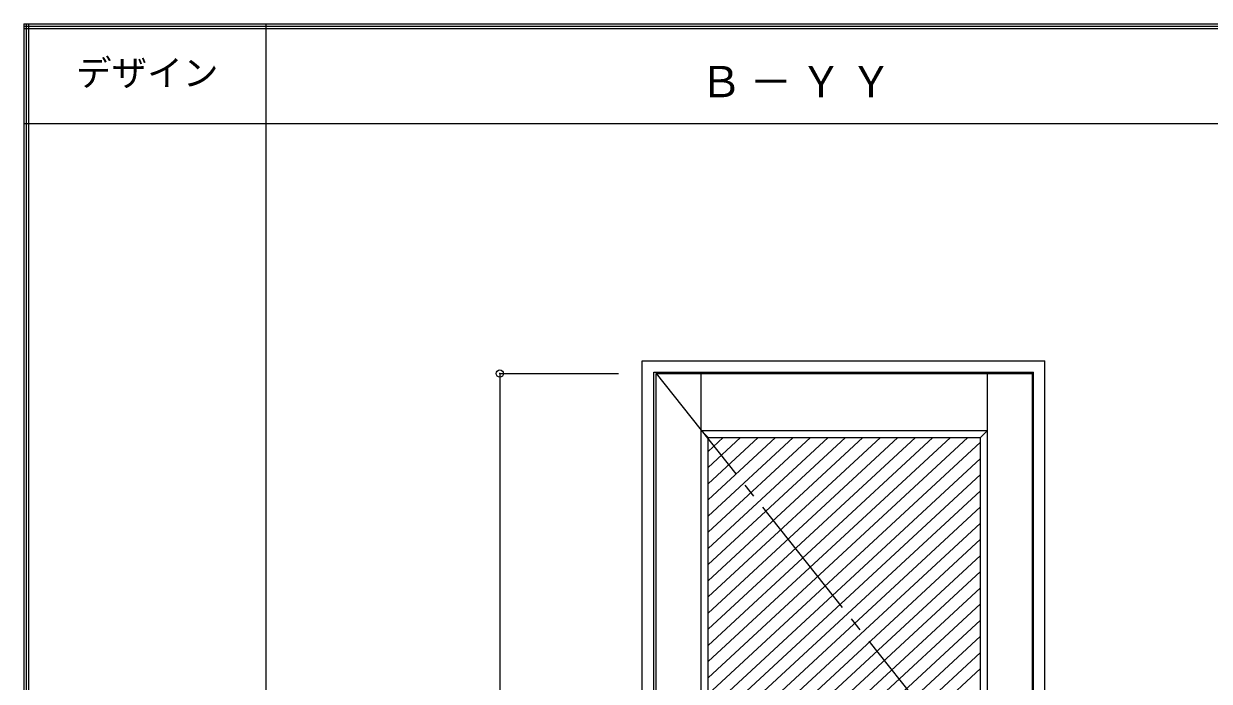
# Model space of a CAD drawing. Units: millimetres, scale not verified. Extents: x -6000 to 5700, y -4307 to 4175.
# Drawn here: x -6000 to -3503, y 2790 to 4175 of the extents above; entities that cross this region are included whole.
import ezdxf
from ezdxf.enums import TextEntityAlignment as Align

# ---------------------------------------------------------------- set-up
doc = ezdxf.new("R2010")
doc.units = ezdxf.units.MM
doc.header["$LTSCALE"] = 30
doc.header["$PDMODE"] = 32
doc.header["$PDSIZE"] = 15
doc.linetypes.add('CHAIN2', pattern=[12, 9, -1, 1, -1])
for name, color, linetype in [('0-2_扉', 7, 'Continuous'), ('0-4_枠', 3, 'Continuous'), ('0-7', 7, 'CHAIN2'), ('0-A_文字', 7, 'Continuous'), ('0-B_寸法', 7, 'Continuous'), ('0-C_ハッチ', 4, 'Continuous'), ('F-1_枠', 6, 'Continuous'), ('F-A_文字', 7, 'Continuous')]:
    doc.layers.add(name, color=color, linetype=linetype)
doc.styles.add('ＭＳ ゴシック', font='')
doc.styles.get('ＭＳ ゴシック').set_extended_font_data('MS Gothic')

msp = doc.modelspace()

# ---------------------------------------------------------------- linework, layer by layer
at = {"layer": '0-2_扉'}
for p, q in [((-4668.4, 1443), (-4668.4, 3438)), ((-4668.4, 3438), (-3875.4, 3438)), ((-4573.4, 2404.99), (-4573.4, 3438)), ((-3970.4, 1443), (-3970.4, 3438)), ((-3875.4, 1443), (-3875.4, 3438)), ((-4573.4, 3318), (-4558.4, 3303)), ((-4573.4, 3318), (-3970.4, 3318)), ((-4558.4, 3303), (-3985.4, 3303)), ((-4558.4, 2411.5), (-4558.4, 3303)), ((-3970.4, 3318), (-3985.4, 3303)), ((-3985.4, 2258), (-3985.4, 3303)), ((-4558.21, 3120), (-4558.4, 3120))]:
    msp.add_line(p, q, dxfattribs=at)
at = {"layer": '0-4_枠'}
for p, q in [((-4697.4, 3465), (-3849.4, 3465)), ((-4697.4, 1418), (-4697.4, 3465)), ((-3849.4, 1418), (-3849.4, 3465)), ((-4673.4, 3441), (-3873.4, 3441)), ((-4673.4, 1418), (-4673.4, 3441)), ((-3873.4, 1418), (-3873.4, 3441))]:
    msp.add_line(p, q, dxfattribs=at)
at = {"layer": '0-7'}
msp.add_line((-4668.4, 3438), (-3875.4, 2440.5), dxfattribs=at)
at = {"layer": '0-B_寸法', "color": 4}
for q in [(-4747.4, 3438), (-4997.4, 1443)]:
    msp.add_line((-4997.4, 3438), q, dxfattribs=at)
at = {"layer": '0-B_寸法'}
msp.add_point((-4997.4, 3438), dxfattribs=at)
at = {"layer": '0-C_ハッチ'}
for p, q in [((-4490.26, 3303), (-4558.4, 3239.9)), ((-4453.46, 3303), (-4558.4, 3205.83)), ((-4416.66, 3303), (-4558.4, 3171.76)), ((-4379.87, 3303), (-4558.4, 3137.69)), ((-4527.05, 3303), (-4558.4, 3273.97)), ((-4343.07, 3303), (-4558.4, 3103.62)), ((-4306.27, 3303), (-4558.4, 3069.55)), ((-4269.47, 3303), (-4558.4, 3035.48)), ((-4232.68, 3303), (-4558.4, 3001.41)), ((-4195.88, 3303), (-4558.4, 2967.33)), ((-4159.08, 3303), (-4558.4, 2933.26)), ((-4122.29, 3303), (-4558.4, 2899.19)), ((-4085.49, 3303), (-4558.4, 2865.12)), ((-4048.69, 3303), (-4558.4, 2831.05)), ((-4011.9, 3303), (-4558.4, 2796.98)), ((-3985.4, 3293.46), (-4558.4, 2762.91)), ((-3985.4, 3259.39), (-4558.4, 2728.84)), ((-3985.4, 3225.32), (-4558.4, 2694.77)), ((-3985.4, 3191.25), (-4558.4, 2660.7)), ((-3985.4, 3157.18), (-4558.4, 2626.62)), ((-3985.4, 3123.11), (-4558.4, 2592.55)), ((-3985.4, 3089.04), (-4558.4, 2558.48)), ((-3985.4, 3054.97), (-4558.4, 2524.41)), ((-3985.4, 3020.9), (-4558.4, 2490.34)), ((-3985.4, 2986.82), (-4558.4, 2456.27)), ((-3985.4, 2952.75), (-4558.4, 2422.2)), ((-3985.4, 2918.68), (-4523.45, 2420.49)), ((-3985.4, 2884.61), (-4497.75, 2410.21)), ((-3985.4, 2850.54), (-4558.4, 2319.98)), ((-3985.4, 2816.47), (-4558.4, 2285.91))]:
    msp.add_line(p, q, dxfattribs=at)
at = {"layer": 'F-1_枠'}
for p, q in [((-6000, 4175), (5700, 4175)), ((-6000, 4175), (-6000, -4205)), ((-6000, 4170), (5700, 4170)), ((-5995, 4175), (-5995, -4205)), ((-5990, 4175), (-5990, -4205)), ((-5490, 4175), (-5490, -3790)), ((-6000, 4165), (5700, 4165)), ((-6000, 3965), (5700, 3965))]:
    msp.add_line(p, q, dxfattribs=at)

# ---------------------------------------------------------------- texts
at = {"layer": '0-A_文字', "insert": (-4576.7, 4020), "char_height": 65.98, "attachment_point": 7, "style": 'ＭＳ ゴシック'}
msp.add_mtext('\\T1.17;Ｂ－ＹＹ', dxfattribs=at)
at = {"layer": 'F-A_文字', "style": 'ＭＳ ゴシック'}
msp.add_text('デザイン', height=54.99, dxfattribs=at).set_placement((-5890, 4027.5), align=Align.BOTTOM_LEFT)

doc.saveas('drawing.dxf')
